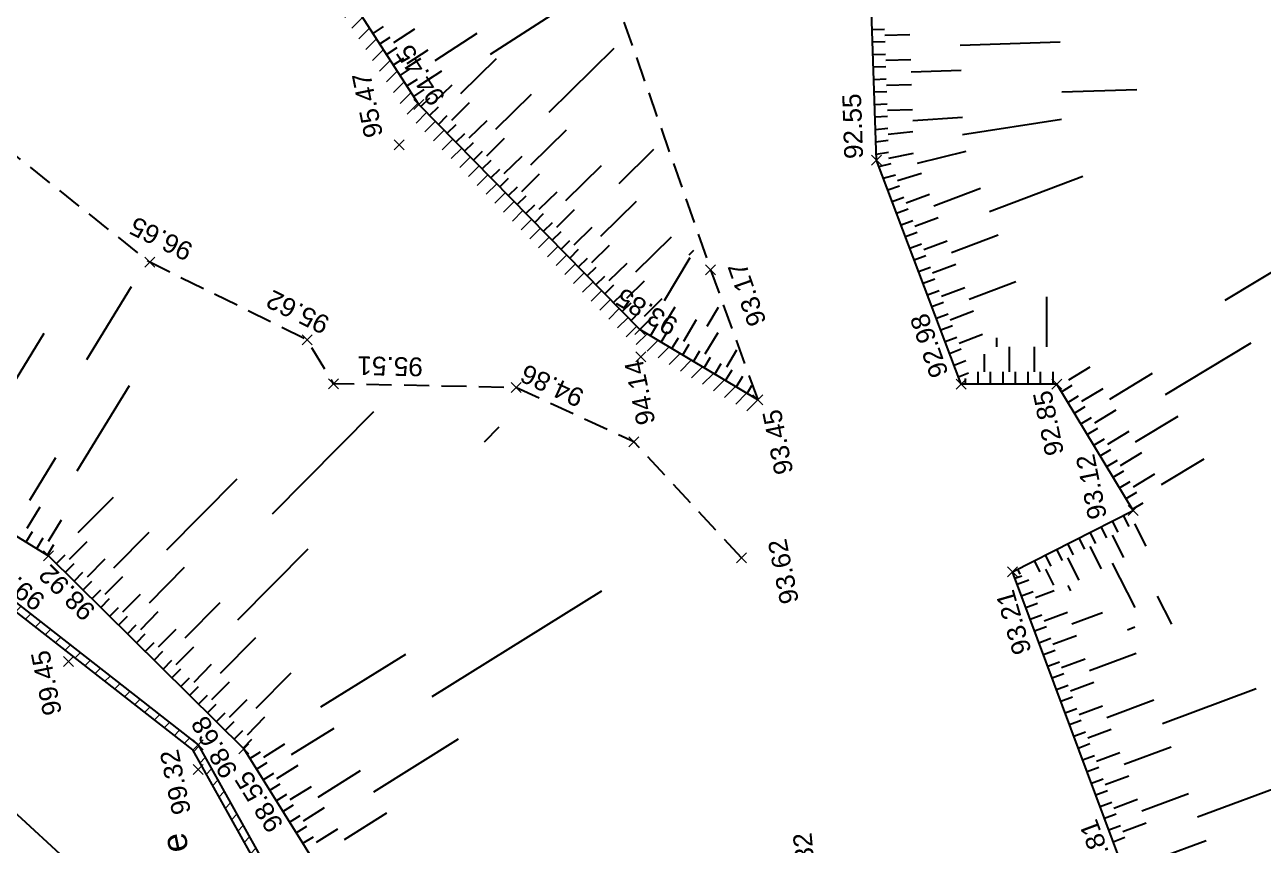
# Model space of a CAD drawing. Extents: x 947 to 1126, y 1788 to 2053.
# Drawn here: x 1018.18 to 1042.96, y 1986.66 to 2003.08 of the extents above; entities that cross this region are included whole.
import ezdxf
from ezdxf.enums import TextEntityAlignment as Align

# ---------------------------------------------------------------- set-up
doc = ezdxf.new("R2010")
doc.units = 0
doc.header["$LTSCALE"] = 2.5
doc.header["$PDMODE"] = 3
doc.header["$PDSIZE"] = 0.1
doc.linetypes.add('CACH500', pattern=[0.3, 0.2, -0.1])
for name, color, linetype in [('T_Bordures_trottoir', 7, 'Continuous'), ('T_Murs', 7, 'Continuous'), ('T_Talus_barbules', 32, 'Continuous'), ('T_Talus_crête', 34, 'Continuous'), ('T_Talus_Pied', 34, 'CACH500'), ('T_Textes', 7, 'Continuous')]:
    doc.layers.add(name, color=color, linetype=linetype)
for name, color, linetype, lineweight in [('T_Murs_Hachures', 7, 'Continuous', 0), ('TOPOALT', 7, 'Continuous', 0), ('TOPOJIS', 7, 'Continuous', 0)]:
    doc.layers.add(name, color=color, linetype=linetype, lineweight=lineweight)
doc.styles.add('Arial', font='arial.ttf')
pattern_1 = [(45, (0, 0), (-0.176776695, 0.176776695), [])]

# ---------------------------------------------------------------- blocks, each defined once
blk = doc.blocks.new('PointTopo')
at = {"color": 0}
blk.add_point((0, 0), dxfattribs=at)
at = {"layer": 'TOPOALT', "style": 'Arial'}
blk.add_attdef('ALT', (0.125, -0.125), '', height=0.375, dxfattribs=at)

msp = doc.modelspace()

# ---------------------------------------------------------------- hatches: boundary and pattern name
at = {"layer": 'T_Murs_Hachures'}
h = msp.add_hatch(dxfattribs=at)
h.set_pattern_fill('_U', color=256, scale=0.25, angle=141.2526, style=0, pattern_type=0)
h.set_pattern_definition([(141.25258, (0, 0), (-0.15647209, -0.194978166), [])])
edge = h.paths.add_edge_path()
edge.add_arc((1011.406, 2000.875), 2.992, 211.5379, 243.6594, ccw=False)
edge.add_arc((1011.406, 2000.875), 2.992, 192.3352, 211.5379, ccw=False)
edge.add_line((1008.483, 2000.236), (1009.648, 2005.196))
edge.add_line((1009.648, 2005.196), (1011.397, 2012.343))
edge.add_line((1011.397, 2012.343), (1012.591, 2016.948))
edge.add_line((1012.591, 2016.948), (1013.448, 2021.49))
edge.add_line((1013.448, 2021.49), (1013.663, 2022.891))
edge.add_line((1013.663, 2022.891), (1013.734, 2023.28))
edge.add_line((1013.734, 2023.28), (1017.003, 2023.78))
edge.add_line((1017.003, 2023.78), (1025.52, 2025.065))
edge.add_line((1025.52, 2025.065), (1026.655, 2025.184))
edge.add_line((1026.655, 2025.184), (1030.813, 2025.797))
edge.add_line((1030.813, 2025.797), (1035.154, 2026.431))
edge.add_line((1035.154, 2026.431), (1036.629, 2024.254))
edge.add_line((1036.629, 2024.254), (1039.158, 2020.859))
edge.add_line((1039.158, 2020.859), (1041.057, 2018.235))
edge.add_line((1041.057, 2018.235), (1046.461, 2010.566))
edge.add_line((1046.461, 2010.566), (1051.545, 2003.423))
edge.add_line((1051.545, 2003.423), (1052.131, 2003.841))
edge.add_line((1052.131, 2003.841), (1047.048, 2010.981))
edge.add_line((1047.048, 2010.981), (1041.642, 2018.653))
edge.add_line((1041.642, 2018.653), (1039.737, 2021.284))
edge.add_line((1039.737, 2021.284), (1037.216, 2024.671))
edge.add_line((1037.216, 2024.671), (1035.496, 2027.208))
edge.add_line((1035.496, 2027.208), (1030.708, 2026.509))
edge.add_line((1030.708, 2026.509), (1026.232, 2025.906))
edge.add_line((1026.232, 2025.906), (1019.977, 2024.915))
edge.add_line((1019.977, 2024.915), (1015.778, 2024.338))
edge.add_line((1015.778, 2024.338), (1013.332, 2024.125))
edge.add_line((1013.332, 2024.125), (1013.09, 2022.997))
edge.add_line((1013.09, 2022.997), (1012.874, 2021.588))
edge.add_line((1012.874, 2021.588), (1012.021, 2017.071))
edge.add_line((1012.021, 2017.071), (1010.998, 2012.817))
edge.add_line((1010.998, 2012.817), (1010.029, 2008.795))
edge.add_line((1010.029, 2008.795), (1008.021, 2000.243))
edge.add_arc((1011.406, 2000.875), 3.444, 190.5742, 211.5379)
edge.add_arc((1011.406, 2000.875), 3.444, 211.5379, 240.9099)
edge.add_line((1009.732, 1997.866), (1009.829, 1997.848))
edge.add_line((1009.829, 1997.848), (1010.079, 1998.194))
h = msp.add_hatch(dxfattribs=at)
h.set_pattern_fill('_U', color=256, scale=0.25, angle=45, style=0, pattern_type=0)
h.set_pattern_definition(pattern_1)
h.paths.add_polyline_path([(1032.847, 1995.57), (1030.49, 1996.979), (1026.069, 2001.481), (1023.806, 2004.994), (1023.422, 2005.037), (1022.105, 2007.37), (1021.607, 2007.918), (1021.256, 2009.176), (1021.275, 2009.946), (1020.631, 2012.922), (1019.837, 2012.986), (1019.539, 2012.953), (1019.566, 2012.707), (1020.385, 2012.641), (1020.974, 2009.917), (1020.955, 2009.139), (1021.337, 2007.768), (1021.861, 2007.193), (1023.236, 2004.756), (1023.631, 2004.712), (1025.833, 2001.292), (1030.303, 1996.741), (1032.694, 1995.312)])
h = msp.add_hatch(dxfattribs=at)
h.set_pattern_fill('_U', color=256, scale=0.25, angle=45, style=0, pattern_type=0)
h.set_pattern_definition(pattern_1)
edge = h.paths.add_edge_path()
edge.add_arc((1015.995, 1990.934), 1.697, 90.5111, 126.8218)
edge.add_line((1014.979, 1992.292), (1015.069, 1992.172))
edge.add_arc((1015.995, 1990.934), 1.547, 90.5111, 126.8218, ccw=False)
edge.add_arc((1015.995, 1990.934), 1.547, 48.0905, 90.5111, ccw=False)
edge.add_line((1017.028, 1992.085), (1021.537, 1988.564))
edge.add_line((1021.537, 1988.564), (1023.665, 1984.749))
edge.add_line((1023.665, 1984.749), (1024.187, 1983.813))
edge.add_arc((1015.885, 1982.705), 8.376, -4.5343, 7.6003, ccw=False)
edge.add_arc((1016.418, 1981.807), 7.82, -15.8536, 1.7253, ccw=False)
edge.add_line((1023.941, 1979.671), (1023.364, 1978.564))
edge.add_line((1023.364, 1978.564), (1022.838, 1974.877))
edge.add_line((1022.838, 1974.877), (1022.986, 1974.856))
edge.add_line((1022.986, 1974.856), (1023.508, 1978.517))
edge.add_line((1023.508, 1978.517), (1024.081, 1979.615))
edge.add_arc((1016.418, 1981.807), 7.97, 344.0356, 361.6664)
edge.add_arc((1015.885, 1982.705), 8.526, 355.5208, 367.793)
edge.add_line((1024.332, 1983.861), (1023.796, 1984.822))
edge.add_line((1023.796, 1984.822), (1021.653, 1988.664))
edge.add_line((1021.653, 1988.664), (1017.125, 1992.2))
edge.add_arc((1015.995, 1990.934), 1.697, 48.2678, 90.5111)

# ---------------------------------------------------------------- linework, layer by layer
at = {"layer": 'T_Bordures_trottoir', "flags": 128}
msp.add_lwpolyline([(1022.986, 1974.856), (1022.665, 1974.843), (1021.718, 1978.704), (1020.641, 1982.234), (1020.419, 1983.875), (1019.657, 1984.919), (1019.232, 1986.162), (1017.786, 1987.497), (1016.459, 1988.232), (1014.903, 1990.03), (1014.277, 1991.176, -0.240798), (1014.979, 1992.292)], format="xyb", dxfattribs=at)
at = {"layer": 'T_Murs', "flags": 128}
msp.add_lwpolyline([(1032.847, 1995.57), (1030.49, 1996.979), (1026.069, 2001.481), (1023.806, 2004.994), (1023.422, 2005.037), (1022.105, 2007.37), (1021.607, 2007.918), (1021.256, 2009.176), (1021.275, 2009.946), (1020.631, 2012.922), (1019.837, 2012.986), (1019.238, 2018.454), (1019.33, 2021.201), (1019.841, 2024.013)], dxfattribs=at)
for points in [[(1014.979, 1992.292, -0.159775), (1015.98, 1992.631, -0.186437), (1017.125, 1992.2), (1021.653, 1988.664), (1023.796, 1984.822), (1024.332, 1983.861), (1024.332, 1983.861, -0.053599), (1024.385, 1982.039, -0.077081), (1024.081, 1979.615), (1023.508, 1978.517), (1022.986, 1974.856)], [(1015.069, 1992.172, -0.159775), (1015.982, 1992.481, -0.187238), (1017.028, 1992.085), (1021.537, 1988.564), (1023.665, 1984.749), (1024.187, 1983.813, -0.052997), (1024.235, 1982.043, -0.076854), (1023.941, 1979.671), (1023.364, 1978.564), (1022.838, 1974.877)]]:
    msp.add_lwpolyline(points, format="xyb", dxfattribs=at)
at = {"layer": 'T_Talus_barbules'}
for p, q in [((1027.503, 2002.486), (1029.184, 2003.569)), ((1025.152, 2002.905), (1025.362, 2003.04)), ((1025.565, 2002.725), (1025.985, 2002.996)), ((1026.391, 2002.365), (1027.232, 2002.907)), ((1035.135, 2002.983), (1035.385, 2002.991)), ((1035.389, 2002.866), (1035.889, 2002.883)), ((1025.287, 2002.695), (1025.497, 2002.83)), ((1025.422, 2002.484), (1025.633, 2002.62)), ((1028.671, 2001.329), (1029.973, 2002.608)), ((1035.144, 2002.733), (1035.393, 2002.741)), ((1036.897, 2002.666), (1038.896, 2002.733)), ((1025.558, 2002.274), (1025.768, 2002.41)), ((1025.836, 2002.304), (1026.256, 2002.575)), ((1026.906, 2001.699), (1027.62, 2002.399)), ((1035.152, 2002.483), (1035.402, 2002.491)), ((1035.406, 2002.366), (1035.906, 2002.383)), ((1025.693, 2002.064), (1025.903, 2002.199)), ((1026.106, 2001.884), (1026.527, 2002.155)), ((1035.16, 2002.233), (1035.41, 2002.242)), ((1035.914, 2002.133), (1036.913, 2002.166)), ((1025.829, 2001.854), (1026.039, 2001.989)), ((1026.374, 2001.527), (1026.731, 2001.877)), ((1035.169, 2001.983), (1035.418, 2001.992)), ((1035.423, 2001.867), (1035.922, 2001.883)), ((1025.964, 2001.644), (1026.174, 2001.779)), ((1026.108, 2001.441), (1026.287, 2001.616)), ((1027.607, 2000.985), (1028.32, 2001.686)), ((1035.177, 2001.733), (1035.427, 2001.742)), ((1038.929, 2001.733), (1040.426, 2001.783)), ((1026.283, 2001.262), (1026.462, 2001.437)), ((1026.724, 2001.17), (1027.081, 2001.52)), ((1035.185, 2001.484), (1035.435, 2001.492)), ((1035.439, 2001.367), (1035.939, 2001.384)), ((1026.459, 2001.084), (1026.637, 2001.259)), ((1027.075, 2000.813), (1027.432, 2001.163)), ((1035.193, 2001.234), (1035.443, 2001.245)), ((1035.946, 2001.159), (1036.944, 2001.225)), ((1036.943, 2000.88), (1038.919, 2001.189)), ((1026.634, 2000.905), (1026.812, 2001.081)), ((1026.809, 2000.727), (1026.987, 2000.902)), ((1028.307, 2000.272), (1029.021, 2000.972)), ((1035.202, 2000.984), (1035.451, 2001.006)), ((1035.454, 2000.887), (1035.951, 2000.942)), ((1026.984, 2000.549), (1027.162, 2000.724)), ((1027.425, 2000.456), (1027.782, 2000.807)), ((1035.21, 2000.734), (1035.458, 2000.767)), ((1027.159, 2000.37), (1027.338, 2000.546)), ((1027.775, 2000.1), (1028.132, 2000.45)), ((1030.072, 1999.902), (1030.769, 2000.587)), ((1035.218, 2000.484), (1035.464, 2000.528)), ((1035.471, 2000.409), (1035.961, 2000.508)), ((1036.042, 2000.306), (1037.013, 2000.547)), ((1027.334, 2000.192), (1027.513, 2000.367)), ((1027.51, 2000.014), (1027.688, 2000.189)), ((1029.008, 1999.558), (1029.722, 2000.259)), ((1035.27, 2000.243), (1035.514, 2000.298)), ((1027.685, 1999.835), (1027.863, 2000.01)), ((1028.126, 1999.743), (1028.483, 2000.093)), ((1035.358, 2000.009), (1035.6, 2000.075)), ((1035.642, 1999.963), (1036.122, 2000.105)), ((1037.481, 1999.341), (1039.352, 2000.048)), ((1027.86, 1999.657), (1028.038, 1999.832)), ((1028.035, 1999.478), (1028.213, 1999.654)), ((1028.476, 1999.386), (1028.833, 1999.736)), ((1035.447, 1999.775), (1035.685, 1999.851)), ((1035.813, 1999.513), (1036.281, 1999.69)), ((1036.369, 1999.456), (1037.305, 1999.809)), ((1042.196, 1997.564), (1045.62, 1999.632)), ((1028.21, 1999.3), (1028.389, 1999.475)), ((1029.709, 1998.845), (1030.422, 1999.545)), ((1035.535, 1999.541), (1035.77, 1999.628)), ((1035.624, 1999.308), (1035.857, 1999.396)), ((1028.385, 1999.122), (1028.564, 1999.297)), ((1028.826, 1999.029), (1029.183, 1999.38)), ((1035.712, 1999.074), (1035.946, 1999.162)), ((1035.99, 1999.045), (1036.458, 1999.222)), ((1028.56, 1998.943), (1028.739, 1999.119)), ((1028.736, 1998.765), (1028.914, 1998.94)), ((1029.177, 1998.673), (1029.534, 1999.023)), ((1035.8, 1998.84), (1036.034, 1998.928)), ((1028.911, 1998.587), (1029.089, 1998.762)), ((1029.527, 1998.316), (1029.884, 1998.666)), ((1030.409, 1998.131), (1031.123, 1998.832)), ((1035.889, 1998.606), (1036.122, 1998.694)), ((1036.167, 1998.577), (1036.634, 1998.754)), ((1036.723, 1998.52), (1037.658, 1998.874)), ((1029.086, 1998.408), (1029.264, 1998.583)), ((1029.261, 1998.23), (1029.44, 1998.405)), ((1030.979, 1997.56), (1031.492, 1998.419)), ((1031.473, 1998.475), (1031.566, 1998.566)), ((1035.977, 1998.372), (1036.211, 1998.46)), ((1029.436, 1998.051), (1029.615, 1998.227)), ((1029.877, 1997.959), (1030.234, 1998.309)), ((1036.065, 1998.138), (1036.299, 1998.227)), ((1036.343, 1998.11), (1036.811, 1998.286)), ((1029.611, 1997.873), (1029.79, 1998.048)), ((1030.228, 1997.602), (1030.584, 1997.953)), ((1036.154, 1997.904), (1036.388, 1997.993)), ((1037.076, 1997.585), (1038.012, 1997.938)), ((1019.425, 1996.379), (1020.322, 1997.842)), ((1029.787, 1997.695), (1029.965, 1997.87)), ((1029.962, 1997.516), (1030.14, 1997.691)), ((1036.242, 1997.67), (1036.476, 1997.759)), ((1036.52, 1997.642), (1036.988, 1997.819)), ((1030.137, 1997.338), (1030.315, 1997.513)), ((1030.578, 1997.246), (1030.935, 1997.596)), ((1030.937, 1997.003), (1031.193, 1997.432)), ((1031.837, 1997.047), (1032.064, 1997.428)), ((1036.33, 1997.437), (1036.564, 1997.525)), ((1038.63, 1996.632), (1038.63, 1997.632)), ((1030.312, 1997.16), (1030.49, 1997.335)), ((1030.487, 1996.981), (1030.666, 1997.156)), ((1031.366, 1996.746), (1031.623, 1997.176)), ((1036.419, 1997.203), (1036.653, 1997.291)), ((1036.697, 1997.174), (1037.165, 1997.351)), ((1030.701, 1996.852), (1030.83, 1997.067)), ((1030.916, 1996.724), (1031.044, 1996.939)), ((1031.795, 1996.49), (1032.052, 1996.919)), ((1036.507, 1996.969), (1036.741, 1997.057)), ((1017.527, 1995.197), (1018.572, 1996.902)), ((1031.131, 1996.596), (1031.259, 1996.81)), ((1031.345, 1996.468), (1031.473, 1996.682)), ((1036.596, 1996.735), (1036.829, 1996.823)), ((1036.874, 1996.706), (1037.341, 1996.883)), ((1037.63, 1996.632), (1037.63, 1996.809)), ((1041.001, 1995.674), (1042.713, 1996.708)), ((1031.56, 1996.339), (1031.688, 1996.554)), ((1031.774, 1996.211), (1031.903, 1996.426)), ((1032.225, 1996.233), (1032.426, 1996.57)), ((1036.684, 1996.501), (1036.918, 1996.59)), ((1037.38, 1996.132), (1037.38, 1996.483)), ((1037.88, 1996.132), (1037.88, 1996.632)), ((1038.38, 1996.132), (1038.38, 1996.632)), ((1031.989, 1996.083), (1032.117, 1996.297)), ((1032.204, 1995.955), (1032.332, 1996.169)), ((1036.772, 1996.267), (1037.006, 1996.356)), ((1039.07, 1995.969), (1039.498, 1996.228)), ((1032.418, 1995.826), (1032.546, 1996.041)), ((1036.861, 1996.033), (1037.059, 1996.108)), ((1037.005, 1995.881), (1037.005, 1995.995)), ((1037.255, 1995.882), (1037.255, 1996.132)), ((1037.505, 1995.882), (1037.505, 1996.132)), ((1037.755, 1995.882), (1037.755, 1996.132)), ((1038.005, 1995.882), (1038.005, 1996.132)), ((1038.255, 1995.882), (1038.255, 1996.132)), ((1038.505, 1995.882), (1038.505, 1996.132)), ((1038.755, 1995.882), (1038.755, 1996.132)), ((1039.886, 1995.586), (1040.742, 1996.102)), ((1019.232, 1994.151), (1020.277, 1995.856)), ((1032.633, 1995.698), (1032.727, 1995.856)), ((1038.921, 1995.733), (1039.135, 1995.862)), ((1039.329, 1995.541), (1039.757, 1995.8)), ((1032.847, 1995.57), (1032.847, 1995.57)), ((1039.05, 1995.519), (1039.264, 1995.648)), ((1039.18, 1995.305), (1039.394, 1995.434)), ((1023.143, 1993.289), (1025.169, 1995.339)), ((1039.309, 1995.091), (1039.523, 1995.22)), ((1039.587, 1995.113), (1040.015, 1995.372)), ((1040.403, 1994.73), (1041.259, 1995.246)), ((1027.378, 1994.728), (1027.676, 1995.03)), ((1039.438, 1994.877), (1039.652, 1995.006)), ((1039.846, 1994.685), (1040.274, 1994.944)), ((1039.567, 1994.663), (1039.781, 1994.792)), ((1039.697, 1994.449), (1039.911, 1994.578)), ((1040.104, 1994.257), (1040.532, 1994.516)), ((1018.283, 1993.56), (1018.805, 1994.413)), ((1039.826, 1994.235), (1040.04, 1994.364)), ((1040.92, 1993.874), (1041.776, 1994.39)), ((1021.026, 1992.57), (1022.432, 1993.992)), ((1039.955, 1994.021), (1040.169, 1994.15)), ((1040.084, 1993.807), (1040.298, 1993.936)), ((1040.363, 1993.829), (1040.791, 1994.088)), ((1040.214, 1993.593), (1040.428, 1993.722)), ((1019.256, 1992.913), (1019.959, 1993.624)), ((1040.343, 1993.379), (1040.557, 1993.508)), ((1018.234, 1993.003), (1018.496, 1993.429)), ((1040.157, 1993.255), (1040.27, 1993.032)), ((1018.661, 1992.742), (1018.922, 1993.168)), ((1039.711, 1993.029), (1039.825, 1992.806)), ((1039.934, 1993.142), (1040.048, 1992.919)), ((1040.382, 1993.089), (1040.608, 1992.643)), ((1018.21, 1992.725), (1018.341, 1992.938)), ((1018.423, 1992.594), (1018.554, 1992.807)), ((1019.082, 1992.382), (1019.434, 1992.738)), ((1019.967, 1992.21), (1020.67, 1992.921)), ((1039.266, 1992.802), (1039.379, 1992.579)), ((1039.489, 1992.915), (1039.602, 1992.693)), ((1039.936, 1992.862), (1040.162, 1992.416)), ((1018.637, 1992.463), (1018.767, 1992.676)), ((1018.818, 1992.292), (1018.994, 1992.47)), ((1022.448, 1991.164), (1023.854, 1992.586)), ((1038.597, 1992.463), (1038.71, 1992.24)), ((1038.82, 1992.576), (1038.933, 1992.353)), ((1039.043, 1992.689), (1039.156, 1992.466)), ((1039.49, 1992.636), (1039.717, 1992.19)), ((1018.996, 1992.116), (1019.171, 1992.294)), ((1019.438, 1992.03), (1019.79, 1992.386)), ((1020.679, 1991.507), (1021.382, 1992.218)), ((1038.374, 1992.35), (1038.487, 1992.127)), ((1039.044, 1992.41), (1039.271, 1991.964)), ((1039.939, 1992.303), (1040.392, 1991.412)), ((1019.173, 1991.941), (1019.349, 1992.118)), ((1019.794, 1991.679), (1020.145, 1992.035)), ((1037.992, 1991.998), (1038.126, 1992.048)), ((1038.036, 1991.881), (1038.27, 1991.968)), ((1038.04, 1992.18), (1038.089, 1992.082)), ((1038.599, 1992.183), (1038.763, 1991.859)), ((1019.351, 1991.765), (1019.527, 1991.943)), ((1019.529, 1991.589), (1019.705, 1991.767)), ((1026.333, 1989.631), (1029.729, 1991.745)), ((1038.123, 1991.647), (1038.357, 1991.734)), ((1038.401, 1991.617), (1038.773, 1991.756)), ((1039.048, 1991.851), (1039.1, 1991.748)), ((1019.707, 1991.413), (1019.883, 1991.591)), ((1020.149, 1991.327), (1020.501, 1991.683)), ((1021.39, 1990.804), (1022.093, 1991.515)), ((1038.21, 1991.413), (1038.445, 1991.5)), ((1040.838, 1991.638), (1041.122, 1991.079)), ((1019.885, 1991.238), (1020.06, 1991.415)), ((1020.062, 1991.062), (1020.238, 1991.24)), ((1020.505, 1990.976), (1020.856, 1991.332)), ((1038.298, 1991.178), (1038.532, 1991.266)), ((1038.576, 1991.149), (1039.044, 1991.323)), ((1039.131, 1991.089), (1039.743, 1991.317)), ((1020.24, 1990.886), (1020.416, 1991.064)), ((1020.86, 1990.624), (1021.212, 1990.98)), ((1038.385, 1990.944), (1038.619, 1991.031)), ((1040.243, 1990.97), (1040.39, 1991.024)), ((1020.418, 1990.71), (1020.594, 1990.888)), ((1022.101, 1990.101), (1022.804, 1990.812)), ((1038.472, 1990.71), (1038.707, 1990.797)), ((1038.75, 1990.68), (1039.219, 1990.855)), ((1020.596, 1990.535), (1020.772, 1990.712)), ((1020.774, 1990.359), (1020.949, 1990.537)), ((1021.216, 1990.273), (1021.568, 1990.629)), ((1024.107, 1989.423), (1025.805, 1990.48)), ((1038.56, 1990.476), (1038.794, 1990.563)), ((1039.481, 1990.152), (1040.418, 1990.501)), ((1020.951, 1990.183), (1021.127, 1990.361)), ((1021.572, 1989.921), (1021.923, 1990.277)), ((1038.647, 1990.241), (1038.881, 1990.329)), ((1038.925, 1990.211), (1039.393, 1990.386)), ((1021.129, 1990.007), (1021.305, 1990.185)), ((1021.307, 1989.832), (1021.483, 1990.009)), ((1022.812, 1989.398), (1023.515, 1990.109)), ((1038.734, 1990.007), (1038.968, 1990.094)), ((1021.485, 1989.656), (1021.661, 1989.834)), ((1021.927, 1989.57), (1022.279, 1989.926)), ((1038.821, 1989.773), (1039.056, 1989.86)), ((1039.099, 1989.743), (1039.568, 1989.918)), ((1040.941, 1989.095), (1042.816, 1989.794)), ((1021.663, 1989.48), (1021.838, 1989.658)), ((1021.84, 1989.304), (1022.016, 1989.482)), ((1022.283, 1989.218), (1022.634, 1989.574)), ((1038.909, 1989.539), (1039.143, 1989.626)), ((1039.83, 1989.215), (1040.767, 1989.564)), ((1022.018, 1989.129), (1022.194, 1989.306)), ((1038.996, 1989.304), (1039.23, 1989.392)), ((1039.274, 1989.274), (1039.743, 1989.449)), ((1022.196, 1988.953), (1022.372, 1989.131)), ((1022.638, 1988.867), (1022.99, 1989.223)), ((1023.522, 1988.47), (1024.371, 1988.998)), ((1039.083, 1989.07), (1039.318, 1989.157)), ((1039.449, 1988.806), (1039.917, 1988.981)), ((1022.374, 1988.777), (1022.55, 1988.955)), ((1022.552, 1988.601), (1022.727, 1988.779)), ((1025.164, 1987.725), (1026.862, 1988.782)), ((1039.171, 1988.836), (1039.405, 1988.923)), ((1022.687, 1988.392), (1022.9, 1988.524)), ((1022.966, 1988.418), (1023.39, 1988.682)), ((1039.258, 1988.601), (1039.492, 1988.689)), ((1039.623, 1988.337), (1040.092, 1988.512)), ((1040.179, 1988.278), (1041.116, 1988.627)), ((1022.819, 1988.18), (1023.032, 1988.312)), ((1023.23, 1987.993), (1023.654, 1988.258)), ((1039.345, 1988.367), (1039.58, 1988.455)), ((1022.952, 1987.967), (1023.164, 1988.1)), ((1024.051, 1987.621), (1024.9, 1988.15)), ((1039.433, 1988.133), (1039.667, 1988.22)), ((1039.798, 1987.869), (1040.266, 1988.043)), ((1023.084, 1987.755), (1023.296, 1987.887)), ((1023.494, 1987.569), (1023.919, 1987.833)), ((1039.52, 1987.899), (1039.754, 1987.986)), ((1039.607, 1987.664), (1039.841, 1987.752)), ((1041.64, 1987.221), (1043.514, 1987.92)), ((1023.216, 1987.543), (1023.428, 1987.675)), ((1039.694, 1987.43), (1039.929, 1987.517)), ((1039.972, 1987.4), (1040.441, 1987.575)), ((1040.528, 1987.341), (1041.465, 1987.69)), ((1023.348, 1987.331), (1023.56, 1987.463)), ((1023.48, 1987.119), (1023.692, 1987.251)), ((1023.758, 1987.145), (1024.183, 1987.409)), ((1024.579, 1986.772), (1025.428, 1987.301)), ((1039.782, 1987.196), (1040.016, 1987.283)), ((1023.612, 1986.906), (1023.824, 1987.038)), ((1039.869, 1986.962), (1040.103, 1987.049)), ((1040.147, 1986.932), (1040.616, 1987.106)), ((1023.744, 1986.694), (1023.957, 1986.826)), ((1024.023, 1986.72), (1024.447, 1986.984)), ((1039.956, 1986.727), (1040.191, 1986.815)), ((1040.877, 1986.404), (1041.814, 1986.753))]:
    msp.add_line(p, q, dxfattribs=at)
at = {"layer": 'T_Talus_crête', "flags": 128}
for points in [[(1040.942, 1979.696), (1040.277, 1985.868), (1037.943, 1992.131), (1040.357, 1993.356), (1038.831, 1995.882), (1036.918, 1995.881), (1035.222, 2000.37), (1035.017, 2006.533), (1032.407, 2009.858), (1033.585, 2018.666), (1030.709, 2025.69)], [(1013.853, 2012.468), (1011.988, 2005.696), (1011.309, 2002.916), (1011.611, 2000.529), (1012.977, 1996.674), (1014.43, 1995.043), (1018.658, 1992.45), (1022.566, 1988.587), (1024.599, 1985.322), (1024.954, 1983.932), (1026.062, 1978.713), (1026.477, 1975.551), (1026.318, 1970.279), (1026.871, 1970.112), (1026.895, 1969.006)]]:
    msp.add_lwpolyline(points, dxfattribs=at)
at = {"layer": 'T_Talus_Pied', "flags": 128}
for points in [[(1026.792, 2023.777), (1026.974, 2018.274), (1028.233, 2011.004), (1029.673, 2004.557), (1031.904, 1998.17), (1032.847, 1995.57)], [(1032.519, 1992.41), (1030.369, 1994.731), (1028.015, 1995.815), (1024.361, 1995.891), (1023.836, 1996.768), (1020.684, 1998.324), (1016.888, 2001.351), (1015.503, 2004.028), (1015.348, 2008.111), (1013.853, 2012.468)]]:
    msp.add_lwpolyline(points, dxfattribs=at)

# ---------------------------------------------------------------- block references
at = {"layer": 'TOPOJIS'}
ref = msp.add_blockref('PointTopo', (1026.069, 2001.481), dxfattribs=dict(at, rotation=302.7849585988402))
ref.add_attrib('ALT', '94.45', (1026.613, 2001.62), dxfattribs={"layer": 'TOPOALT', "height": 0.375, "rotation": 122.785, "style": 'Arial'})
ref = msp.add_blockref('PointTopo', (1025.677, 2000.674), dxfattribs=at)
ref.add_attrib('ALT', '95.47', (1025.351, 2000.862), dxfattribs={"layer": 'TOPOALT', "height": 0.375, "rotation": 101.3966, "style": 'Arial'})
ref = msp.add_blockref('PointTopo', (1035.222, 2000.37), dxfattribs=dict(at, rotation=271.9058365499907))
ref.add_attrib('ALT', '92.55', (1034.954, 2000.397), dxfattribs={"layer": 'TOPOALT', "height": 0.375, "rotation": 91.9058, "style": 'Arial'})
ref = msp.add_blockref('PointTopo', (1020.684, 1998.324), dxfattribs=dict(at, rotation=333.7270111025054))
ref.add_attrib('ALT', '96.65', (1021.582, 1998.67), dxfattribs={"layer": 'TOPOALT', "height": 0.375, "rotation": 153.727, "style": 'Arial'})
ref = msp.add_blockref('PointTopo', (1031.904, 1998.17), dxfattribs=dict(at, rotation=289.2594112885417))
ref.add_attrib('ALT', '93.17', (1033.024, 1997.126), dxfattribs={"layer": 'TOPOALT', "height": 0.375, "rotation": 109.2594, "style": 'Arial'})
ref = msp.add_blockref('PointTopo', (1023.836, 1996.768), dxfattribs=dict(at, rotation=333.7270111025054))
ref.add_attrib('ALT', '95.62', (1024.317, 1997.204), dxfattribs={"layer": 'TOPOALT', "height": 0.375, "rotation": 153.727, "style": 'Arial'})
ref = msp.add_blockref('PointTopo', (1030.49, 1996.979), dxfattribs=dict(at, rotation=329.1391637764864))
ref.add_attrib('ALT', '93.85', (1031.285, 1997.155), dxfattribs={"layer": 'TOPOALT', "height": 0.375, "rotation": 149.1392, "style": 'Arial'})
ref = msp.add_blockref('PointTopo', (1036.918, 1995.881), dxfattribs=dict(at, rotation=0.02965616691773531))
ref.add_attrib('ALT', '92.98', (1036.666, 1996.095), dxfattribs={"layer": 'TOPOALT', "height": 0.375, "rotation": 109.1574, "style": 'Arial'})
ref = msp.add_blockref('PointTopo', (1024.361, 1995.891), dxfattribs=dict(at, rotation=358.8002166567643))
ref.add_attrib('ALT', '95.51', (1026.152, 1996.415), dxfattribs={"layer": 'TOPOALT', "height": 0.375, "rotation": 178.8002, "style": 'Arial'})
ref = msp.add_blockref('PointTopo', (1030.507, 1996.431), dxfattribs=at)
ref.add_attrib('ALT', '94.14', (1030.8, 1995.11), dxfattribs={"layer": 'TOPOALT', "height": 0.375, "rotation": 101.3966, "style": 'Arial'})
ref = msp.add_blockref('PointTopo', (1028.015, 1995.815), dxfattribs=dict(at, rotation=335.2863021962762))
ref.add_attrib('ALT', '94.86', (1029.407, 1995.748), dxfattribs={"layer": 'TOPOALT', "height": 0.375, "rotation": 155.2863, "style": 'Arial'})
ref = msp.add_blockref('PointTopo', (1038.831, 1995.882), dxfattribs=dict(at, rotation=0.02965616691773531))
ref.add_attrib('ALT', '92.85', (1038.973, 1994.497), dxfattribs={"layer": 'TOPOALT', "height": 0.375, "rotation": 101.3966, "style": 'Arial'})
ref = msp.add_blockref('PointTopo', (1032.847, 1995.57), dxfattribs=dict(at, rotation=329.1391637764864))
ref.add_attrib('ALT', '93.45', (1033.56, 1994.118), dxfattribs={"layer": 'TOPOALT', "height": 0.375, "rotation": 101.3966, "style": 'Arial'})
at = {"layer": 'TOPOJIS', "rotation": 335.2863021962762}
msp.add_blockref('PointTopo', (1030.369, 1994.731), dxfattribs=at)
at = {"layer": 'TOPOJIS'}
ref = msp.add_blockref('PointTopo', (1040.357, 1993.356), dxfattribs=dict(at, rotation=26.91141446418734))
ref.add_attrib('ALT', '93.12', (1039.832, 1993.223), dxfattribs={"layer": 'TOPOALT', "height": 0.375, "rotation": 101.3966, "style": 'Arial'})
ref = msp.add_blockref('PointTopo', (1032.519, 1992.41), dxfattribs=dict(at, rotation=312.8152478947869))
ref.add_attrib('ALT', '93.62', (1033.671, 1991.528), dxfattribs={"layer": 'TOPOALT', "height": 0.375, "rotation": 101.3966, "style": 'Arial'})
ref = msp.add_blockref('PointTopo', (1018.658, 1992.45), dxfattribs=dict(at, rotation=315.3316968358018))
ref.add_attrib('ALT', '98.92', (1019.626, 1991.381), dxfattribs={"layer": 'TOPOALT', "height": 0.375, "rotation": 135.3317, "style": 'Arial'})
ref = msp.add_blockref('PointTopo', (1017.125, 1992.2), dxfattribs=dict(at, rotation=322.0091585695037))
ref.add_attrib('ALT', '99.10', (1018.624, 1991.614), dxfattribs={"layer": 'TOPOALT', "height": 0.375, "rotation": 142.0092, "style": 'Arial'})
ref = msp.add_blockref('PointTopo', (1037.943, 1992.131), dxfattribs=dict(at, rotation=26.91141446418734))
ref.add_attrib('ALT', '93.21', (1038.325, 1990.536), dxfattribs={"layer": 'TOPOALT', "height": 0.375, "rotation": 106.1764, "style": 'Arial'})
ref = msp.add_blockref('PointTopo', (1019.058, 1990.335), dxfattribs=at)
ref.add_attrib('ALT', '99.45', (1018.928, 1989.297), dxfattribs={"layer": 'TOPOALT', "height": 0.375, "rotation": 101.3966, "style": 'Arial'})
ref = msp.add_blockref('PointTopo', (1021.653, 1988.664), dxfattribs=dict(at, rotation=299.1559050788543))
ref.add_attrib('ALT', '98.68', (1022.458, 1988.135), dxfattribs={"layer": 'TOPOALT', "height": 0.375, "rotation": 119.1559, "style": 'Arial'})
ref = msp.add_blockref('PointTopo', (1021.655, 1988.172), dxfattribs=at)
ref.add_attrib('ALT', '99.32', (1021.51, 1987.311), dxfattribs={"layer": 'TOPOALT', "height": 0.375, "rotation": 101.3966, "style": 'Arial'})
ref = msp.add_blockref('PointTopo', (1022.566, 1988.587), dxfattribs=dict(at, rotation=301.9059034838096))
ref.add_attrib('ALT', '98.55', (1023.374, 1987.067), dxfattribs={"layer": 'TOPOALT', "height": 0.375, "rotation": 121.9059, "style": 'Arial'})
ref = msp.add_blockref('PointTopo', (1040.277, 1985.868), dxfattribs=dict(at, rotation=290.4385794502148))
ref.add_attrib('ALT', '93.81', (1040.078, 1985.976), dxfattribs={"layer": 'TOPOALT', "height": 0.375, "rotation": 110.4386, "style": 'Arial'})
ref = msp.add_blockref('PointTopo', (1033.473, 1986.104), dxfattribs=dict(at, rotation=275.1970779917305))
ref.add_attrib('ALT', '94.32', (1034.039, 1985.614), dxfattribs={"layer": 'TOPOALT', "height": 0.375, "rotation": 95.1971, "style": 'Arial'})

# ---------------------------------------------------------------- texts
at = {"layer": 'T_Textes', "style": 'Arial'}
msp.add_text('Jardinière', height=0.5, rotation=101.3966, dxfattribs=at).set_placement((1021.841, 1985.466), align=Align.BOTTOM_CENTER)

doc.saveas('drawing.dxf')
